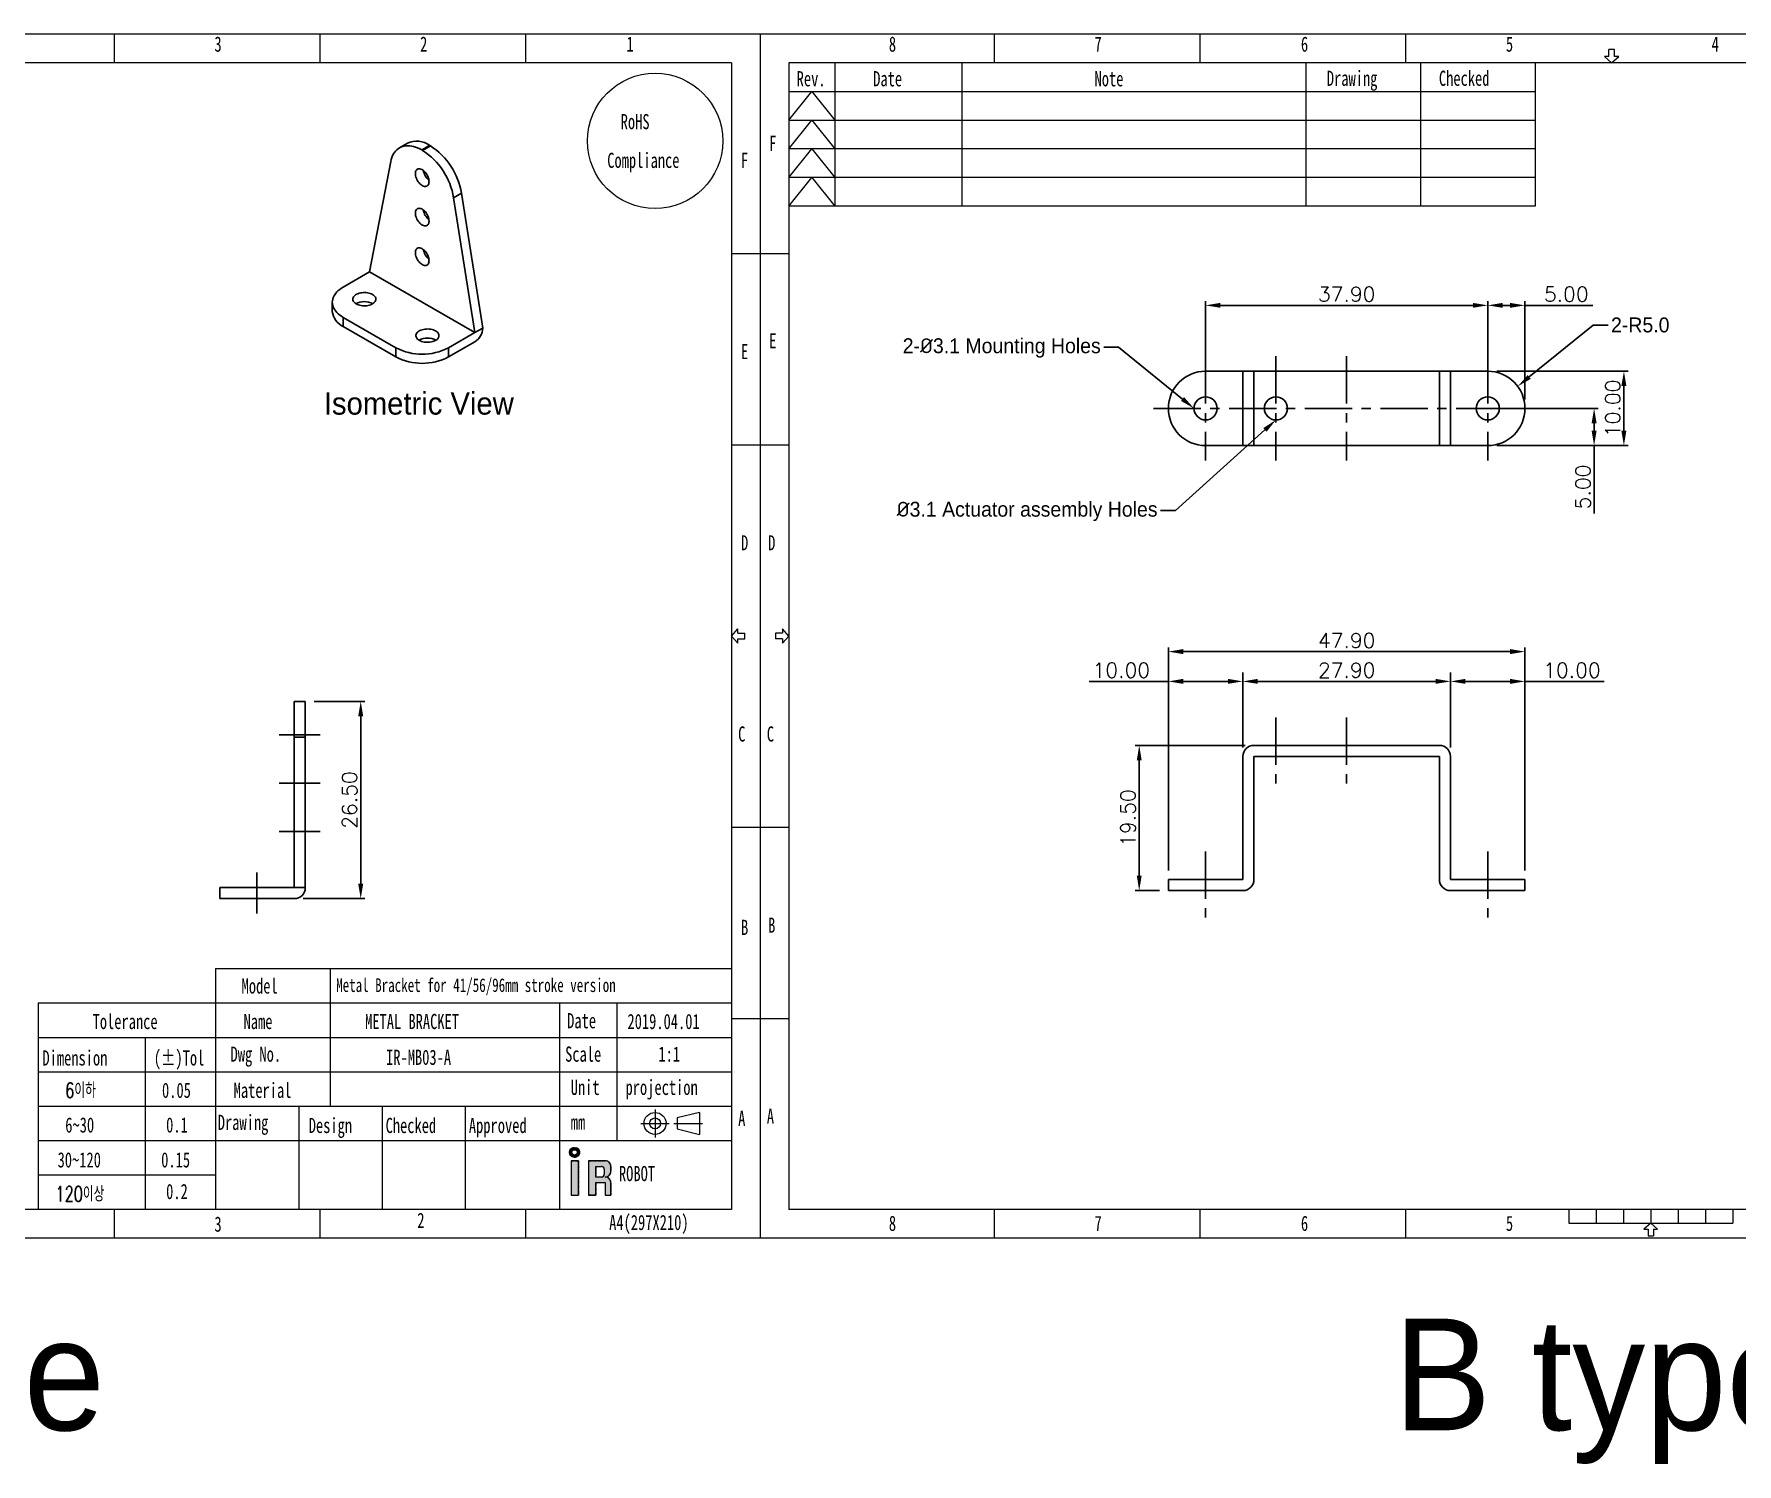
# Model space of a CAD drawing. Header units: millimetres. Extents: x 0 to 686, y -30 to 162.
# Drawn here: x 131.2 to 359.9, y -30.3 to 161.7 of the extents above; entities that cross this region are included whole.
import ezdxf
from ezdxf import colors
from ezdxf.entities.mleader import LeaderData, LeaderLine
from ezdxf.math import Vec2, Vec3

# ---------------------------------------------------------------- set-up
doc = ezdxf.new("R2010")
doc.units = ezdxf.units.MM
doc.linetypes.add('CENTER', pattern=[0.6, 0.375, -0.075, 0.075, -0.075])
doc.linetypes.add('CENTERX2', pattern=[20.32, 12.7, -2.54, 2.54, -2.54])
for name, color, linetype in [('CENTER', 1, 'CENTERX2'), ('LOGO', 100, 'Continuous'), ('TEXT', 102, 'Continuous')]:
    doc.layers.add(name, color=color, linetype=linetype)
doc.styles.add('SLDTEXTSTYLE0', font='TXT', dxfattribs={"width": 0.7})
doc.styles.add('SLDTEXTSTYLE1', font='TXT', dxfattribs={"width": 0.7, "bigfont": 'bigfont'})
doc.styles.get("Standard").update_dxf_attribs({"font": 'arial.ttf'})
doc.styles.add('STYLE2', font='')
doc.styles.add('USER2', font='SIMPLEX.SHX')
doc.styles.get('STYLE2').set_extended_font_data('Gulim')
doc.dimstyles.new('BASE80', dxfattribs={"dimscale": 0.8, "dimtxt": 2.5, "dimasz": 2.5, "dimexe": 0.7, "dimexo": 1.5, "dimtad": 1, "dimzin": 1, "dimdsep": 46, "dimtxsty": 'USER2', "dimcen": 0, "dimclrd": 6, "dimclre": 6, "dimclrt": 3, "dimadec": 0, "dimazin": 0, "dimtfac": 1, "dimtofl": 0, "dimtmove": 0, "dimatfit": 3, "dimfxl": 1, "dimtolj": 1, "dimtzin": 0, "dimlwe": -1, "dimarcsym": 0})

# ---------------------------------------------------------------- blocks, each defined once
blk = doc.blocks.new('*D40')
at = {"color": 6}
for p, q in [((168.83, 72.09), (175.63, 72.09)), ((167.33, 45.59), (175.63, 45.59))]:
    blk.add_line(p, q, dxfattribs=at)
at = {"color": 6, "lineweight": -2}
blk.add_line((175.07, 47.59), (175.07, 70.09), dxfattribs=at)
at = {"color": 6}
for points in [[(174.73, 70.09), (175.4, 70.09), (175.07, 72.09)], [(174.73, 47.59), (175.4, 47.59), (175.07, 45.59)]]:
    blk.add_solid(points, dxfattribs=at)
at = {"layer": 'Defpoints', "color": 0}
for p in [(167.63, 72.09), (175.07, 72.09), (166.13, 45.59)]:
    blk.add_point(p, dxfattribs=at)
at = {"color": 3, "insert": (173.57, 58.84), "char_height": 2, "attachment_point": 5, "rotation": 90, "style": 'USER2'}
blk.add_mtext('\\A1;26.50', dxfattribs=at)
blk = doc.blocks.new('*D49')
at = {"color": 6}
for p, q in [((293.54, 65.87), (293.54, 75.33)), ((321.44, 65.87), (321.44, 75.33))]:
    blk.add_line(p, q, dxfattribs=at)
at = {"color": 6, "lineweight": -2}
blk.add_line((295.54, 74.77), (319.44, 74.77), dxfattribs=at)
at = {"color": 6}
for points in [[(295.54, 75.11), (295.54, 74.44), (293.54, 74.77)], [(319.44, 75.11), (319.44, 74.44), (321.44, 74.77)]]:
    blk.add_solid(points, dxfattribs=at)
at = {"layer": 'Defpoints', "color": 0}
for p in [(321.44, 74.77), (293.54, 64.67), (321.44, 64.67)]:
    blk.add_point(p, dxfattribs=at)
at = {"color": 3, "insert": (307.49, 76.27), "char_height": 2, "attachment_point": 5, "style": 'USER2'}
blk.add_mtext('\\A1;27.90', dxfattribs=at)
blk = doc.blocks.new('*D50')
at = {"color": 6}
for p, q in [((283.54, 49.37), (283.54, 79.33)), ((331.44, 49.37), (331.44, 79.33))]:
    blk.add_line(p, q, dxfattribs=at)
at = {"color": 6, "lineweight": -2}
blk.add_line((285.54, 78.77), (329.44, 78.77), dxfattribs=at)
at = {"color": 6}
for points in [[(285.54, 79.11), (285.54, 78.44), (283.54, 78.77)], [(329.44, 79.11), (329.44, 78.44), (331.44, 78.77)]]:
    blk.add_solid(points, dxfattribs=at)
at = {"layer": 'Defpoints', "color": 0}
for p in [(331.44, 78.77), (283.54, 48.17), (331.44, 48.17)]:
    blk.add_point(p, dxfattribs=at)
at = {"color": 3, "insert": (307.49, 80.27), "char_height": 2, "attachment_point": 5, "style": 'USER2'}
blk.add_mtext('\\A1;47.90', dxfattribs=at)
blk = doc.blocks.new('*D51')
at = {"color": 6}
for p, q in [((293.54, 75.97), (293.54, 75.33)), ((283.54, 49.37), (283.54, 75.33))]:
    blk.add_line(p, q, dxfattribs=at)
at = {"color": 6, "lineweight": -2}
for p, q in [((283.54, 74.77), (272.92, 74.77)), ((291.54, 74.77), (285.54, 74.77))]:
    blk.add_line(p, q, dxfattribs=at)
at = {"color": 6}
for points in [[(285.54, 75.11), (285.54, 74.44), (283.54, 74.77)], [(291.54, 75.11), (291.54, 74.44), (293.54, 74.77)]]:
    blk.add_solid(points, dxfattribs=at)
at = {"layer": 'Defpoints', "color": 0}
for p in [(293.54, 74.77), (293.54, 74.77), (283.54, 48.17)]:
    blk.add_point(p, dxfattribs=at)
at = {"color": 3, "insert": (277.23, 76.27), "char_height": 2, "attachment_point": 5, "style": 'USER2'}
blk.add_mtext('\\A1;10.00', dxfattribs=at)
blk = doc.blocks.new('*D35')
at = {"color": 6}
for p, q in [((321.44, 75.97), (321.44, 75.33)), ((331.44, 49.37), (331.44, 75.33))]:
    blk.add_line(p, q, dxfattribs=at)
at = {"color": 6, "lineweight": -2}
for p, q in [((323.44, 74.77), (329.44, 74.77)), ((331.44, 74.77), (342.06, 74.77))]:
    blk.add_line(p, q, dxfattribs=at)
at = {"color": 6}
for points in [[(323.44, 75.11), (323.44, 74.44), (321.44, 74.77)], [(329.44, 75.11), (329.44, 74.44), (331.44, 74.77)]]:
    blk.add_solid(points, dxfattribs=at)
at = {"layer": 'Defpoints', "color": 0}
for p in [(321.44, 74.77), (321.44, 74.77), (331.44, 48.17)]:
    blk.add_point(p, dxfattribs=at)
at = {"color": 3, "insert": (337.75, 76.27), "char_height": 2, "attachment_point": 5, "style": 'USER2'}
blk.add_mtext('\\A1;10.00', dxfattribs=at)
blk = doc.blocks.new('*D52')
at = {"color": 6}
for p, q in [((293.84, 66.17), (279.07, 66.17)), ((282.34, 46.67), (279.07, 46.67))]:
    blk.add_line(p, q, dxfattribs=at)
at = {"color": 6, "lineweight": -2}
blk.add_line((279.63, 64.17), (279.63, 48.67), dxfattribs=at)
at = {"color": 6}
for points in [[(279.3, 64.17), (279.96, 64.17), (279.63, 66.17)], [(279.3, 48.67), (279.96, 48.67), (279.63, 46.67)]]:
    blk.add_solid(points, dxfattribs=at)
at = {"layer": 'Defpoints', "color": 0}
for p in [(295.04, 66.17), (279.63, 46.67), (283.54, 46.67)]:
    blk.add_point(p, dxfattribs=at)
at = {"color": 3, "insert": (278.13, 56.42), "char_height": 2, "attachment_point": 5, "rotation": 90, "style": 'USER2'}
blk.add_mtext('\\A1;19.50', dxfattribs=at)
blk = doc.blocks.new('*D54')
at = {"color": 6}
for p, q in [((288.54, 112.64), (288.54, 125.84)), ((326.44, 112.64), (326.44, 125.84))]:
    blk.add_line(p, q, dxfattribs=at)
at = {"color": 6, "lineweight": -2}
blk.add_line((290.54, 125.28), (324.44, 125.28), dxfattribs=at)
at = {"color": 6}
for points in [[(290.54, 125.61), (290.54, 124.95), (288.54, 125.28)], [(324.44, 125.61), (324.44, 124.95), (326.44, 125.28)]]:
    blk.add_solid(points, dxfattribs=at)
at = {"layer": 'Defpoints', "color": 0}
for p in [(326.44, 125.28), (288.54, 111.44), (326.44, 111.44)]:
    blk.add_point(p, dxfattribs=at)
at = {"color": 3, "insert": (307.49, 126.78), "char_height": 2, "attachment_point": 5, "style": 'USER2'}
blk.add_mtext('\\A1;37.90', dxfattribs=at)
blk = doc.blocks.new('*D55')
at = {"color": 6}
for p, q in [((326.44, 112.64), (326.44, 125.84)), ((331.44, 112.64), (331.44, 125.84))]:
    blk.add_line(p, q, dxfattribs=at)
at = {"color": 6, "lineweight": -2}
for p, q in [((328.44, 125.28), (329.44, 125.28)), ((331.44, 125.28), (340.54, 125.28))]:
    blk.add_line(p, q, dxfattribs=at)
at = {"color": 6}
for points in [[(328.44, 125.61), (328.44, 124.95), (326.44, 125.28)], [(329.44, 125.61), (329.44, 124.95), (331.44, 125.28)]]:
    blk.add_solid(points, dxfattribs=at)
at = {"layer": 'Defpoints', "color": 0}
for p in [(331.44, 125.28), (326.44, 111.44), (331.44, 111.44)]:
    blk.add_point(p, dxfattribs=at)
at = {"color": 3, "insert": (336.99, 126.78), "char_height": 2, "attachment_point": 5, "style": 'USER2'}
blk.add_mtext('\\A1;5.00', dxfattribs=at)
blk = doc.blocks.new('*D56')
at = {"color": 6}
for p, q in [((327.64, 116.44), (345.29, 116.44)), ((327.64, 106.44), (345.29, 106.44))]:
    blk.add_line(p, q, dxfattribs=at)
at = {"color": 6, "lineweight": -2}
blk.add_line((344.73, 114.44), (344.73, 108.44), dxfattribs=at)
at = {"color": 6}
for points in [[(344.39, 114.44), (345.06, 114.44), (344.73, 116.44)], [(344.39, 108.44), (345.06, 108.44), (344.73, 106.44)]]:
    blk.add_solid(points, dxfattribs=at)
at = {"layer": 'Defpoints', "color": 0}
for p in [(326.44, 116.44), (326.44, 106.44), (344.73, 106.44)]:
    blk.add_point(p, dxfattribs=at)
at = {"color": 3, "insert": (343.23, 111.44), "char_height": 2, "attachment_point": 5, "rotation": 90, "style": 'USER2'}
blk.add_mtext('\\A1;10.00', dxfattribs=at)
blk = doc.blocks.new('*D57')
at = {"color": 6}
for p, q in [((327.64, 111.44), (341.29, 111.44)), ((327.64, 106.44), (341.29, 106.44))]:
    blk.add_line(p, q, dxfattribs=at)
at = {"color": 6, "lineweight": -2}
for p, q in [((340.73, 109.44), (340.73, 108.44)), ((340.73, 106.44), (340.73, 97.34))]:
    blk.add_line(p, q, dxfattribs=at)
at = {"color": 6}
for points in [[(340.39, 109.44), (341.06, 109.44), (340.73, 111.44)], [(340.39, 108.44), (341.06, 108.44), (340.73, 106.44)]]:
    blk.add_solid(points, dxfattribs=at)
at = {"layer": 'Defpoints', "color": 0}
for p in [(326.44, 111.44), (326.44, 106.44), (340.73, 106.44)]:
    blk.add_point(p, dxfattribs=at)
at = {"color": 3, "insert": (339.23, 100.89), "char_height": 2, "attachment_point": 5, "rotation": 90, "style": 'USER2'}
blk.add_mtext('\\A1;5.00', dxfattribs=at)

msp = doc.modelspace()

# ---------------------------------------------------------------- hatches: boundary and pattern name
at = {"layer": 'LOGO'}
h = msp.add_hatch(color=256, dxfattribs=at)
edge = h.paths.add_edge_path(flags=0)
edge.add_arc((203.786, 11.511), 0.674, 0, 360)
edge = h.paths.add_edge_path(flags=0)
edge.add_arc((203.786, 11.511), 0.359, 0, 360)
msp.add_hatch(color=256, dxfattribs=at).paths.add_polyline_path([(203.331, 10.387), (203.331, 5.762), (204.306, 5.762), (204.306, 10.387)], flags=0)
h = msp.add_hatch(color=256, dxfattribs=at)
edge = h.paths.add_edge_path(flags=0)
edge.add_line((208.682, 8.971), (208.682, 9.617))
edge.add_arc((207.912, 9.617), 0.77, 0, 90)
edge.add_line((207.912, 10.387), (205.641, 10.387))
edge.add_line((205.641, 10.387), (205.641, 5.762))
edge.add_line((205.641, 5.762), (206.634, 5.762))
edge.add_line((206.634, 5.762), (206.634, 7.482))
edge.add_line((206.634, 7.482), (207.912, 7.482))
edge.add_line((207.912, 7.482), (207.912, 5.762))
edge.add_line((207.912, 5.762), (208.682, 5.762))
edge.add_line((208.682, 5.762), (208.682, 7.431))
edge.add_arc((207.912, 7.431), 0.77, 0, 90)
edge.add_arc((207.912, 8.971), 0.77, 270, 360)
edge = h.paths.add_edge_path(flags=0)
edge.add_line((207.779, 9.232), (207.779, 8.586))
edge.add_arc((207.394, 8.586), 0.385, 270, 360, ccw=False)
edge.add_line((207.394, 8.201), (206.634, 8.201))
edge.add_line((206.634, 8.201), (206.634, 9.617))
edge.add_line((206.634, 9.617), (207.394, 9.617))
edge.add_arc((207.394, 9.232), 0.385, 0, 90, ccw=False)

# ---------------------------------------------------------------- linework, layer by layer
at = {"color": 6, "lineweight": 9}
for p, q in [((228.719, 161.721), (0, 161.721)), ((141.987, 157.87), (141.987, 161.721)), ((169.614, 157.87), (169.614, 161.721)), ((169.614, 157.87), (169.614, 161.721)), ((197.241, 157.87), (197.241, 161.721)), ((228.719, 161.721), (228.719, 0)), ((457.438, 161.721), (228.719, 161.721)), ((228.719, 161.721), (228.719, 0)), ((260.197, 157.87), (260.197, 161.721)), ((287.824, 157.87), (287.824, 161.721)), ((287.824, 157.87), (287.824, 161.721)), ((315.451, 157.87), (315.451, 161.721)), ((224.869, 157.87), (3.85, 157.87)), ((224.869, 157.87), (224.869, 3.85)), ((453.588, 157.87), (232.57, 157.87)), ((232.57, 157.87), (232.57, 3.85)), ((238.73, 157.87), (238.73, 138.618)), ((255.786, 157.87), (255.786, 138.618)), ((301.992, 157.87), (301.992, 138.618)), ((317.394, 157.87), (317.394, 138.618)), ((332.796, 157.87), (332.796, 138.618)), ((342.694, 158.704), (342.118, 158.704)), ((343.079, 157.87), (342.118, 158.704)), ((342.694, 158.704), (342.509, 158.704)), ((343.464, 159.663), (342.694, 159.663)), ((342.694, 158.704), (342.694, 159.663)), ((343.079, 157.87), (344.039, 158.704)), ((343.464, 158.704), (343.464, 159.663)), ((344.039, 158.704), (343.464, 158.704)), ((232.57, 150.169), (235.65, 154.02)), ((232.57, 154.02), (332.796, 154.02)), ((235.65, 154.02), (238.73, 150.169)), ((232.57, 146.319), (235.65, 150.169)), ((232.57, 150.169), (332.796, 150.169)), ((235.65, 150.169), (238.73, 146.319)), ((332.796, 146.319), (232.57, 146.319)), ((232.57, 142.468), (235.65, 146.319)), ((235.65, 146.319), (238.73, 142.468)), ((332.796, 142.468), (232.57, 142.468)), ((232.57, 138.618), (235.65, 142.468)), ((235.65, 142.468), (238.73, 138.618)), ((332.796, 138.618), (232.57, 138.618)), ((224.869, 132.226), (228.719, 132.226)), ((228.719, 132.226), (232.57, 132.226)), ((224.869, 106.543), (228.719, 106.543)), ((228.719, 106.543), (232.57, 106.543)), ((224.869, 80.86), (225.702, 81.821)), ((224.869, 80.86), (225.702, 79.9)), ((225.702, 81.245), (225.702, 81.821)), ((225.702, 81.245), (225.702, 81.43)), ((225.702, 81.245), (226.662, 81.245)), ((225.702, 79.9), (225.702, 80.475)), ((225.702, 80.475), (226.662, 80.475)), ((226.662, 80.475), (226.662, 81.245)), ((231.736, 81.245), (230.777, 81.245)), ((230.777, 81.245), (230.777, 80.475)), ((231.736, 80.475), (230.777, 80.475)), ((231.736, 81.821), (231.736, 81.245)), ((232.57, 80.86), (231.736, 81.821)), ((232.57, 80.86), (231.736, 79.9)), ((231.736, 80.475), (231.736, 79.9)), ((231.736, 80.475), (231.736, 80.29)), ((224.869, 55.178), (228.719, 55.178)), ((228.719, 55.178), (232.57, 55.178)), ((155.56, 36.195), (155.56, 3.85)), ((155.56, 36.195), (224.869, 36.195)), ((170.962, 36.195), (170.962, 17.712)), ((131.761, 31.574), (224.869, 31.574)), ((131.761, 31.574), (131.761, 3.85)), ((201.766, 31.574), (201.766, 3.85)), ((209.467, 31.574), (209.467, 22.333)), ((224.869, 29.495), (228.719, 29.495)), ((228.719, 29.495), (232.57, 29.495)), ((131.761, 26.953), (155.56, 26.953)), ((146.119, 26.953), (146.119, 3.85)), ((155.56, 26.953), (224.869, 26.953)), ((131.761, 22.333), (155.56, 22.333)), ((155.56, 22.333), (224.869, 22.333)), ((209.467, 22.333), (209.467, 13.092)), ((131.761, 17.712), (155.56, 17.712)), ((155.56, 17.712), (224.869, 17.712)), ((166.763, 17.712), (166.763, 3.85)), ((177.929, 17.712), (177.929, 3.85)), ((189.096, 17.712), (189.096, 3.85)), ((214.601, 17.29), (214.601, 13.5)), ((220.551, 16.869), (217.549, 16.132)), ((217.549, 16.132), (217.549, 14.658)), ((220.551, 16.869), (220.551, 13.921)), ((212.706, 15.395), (216.496, 15.395)), ((217.128, 15.395), (220.972, 15.395)), ((217.549, 14.658), (220.551, 13.921)), ((131.761, 13.092), (155.56, 13.092)), ((155.56, 13.092), (224.869, 13.092)), ((131.761, 8.471), (155.56, 8.471)), ((224.869, 3.85), (3.85, 3.85)), ((141.987, 0), (141.987, 3.85)), ((169.614, 0), (169.614, 3.85)), ((169.614, 0), (169.614, 3.85)), ((197.241, 0), (197.241, 3.85)), ((453.588, 3.85), (232.57, 3.85)), ((260.197, 0), (260.197, 3.85)), ((287.824, 0), (287.824, 3.85)), ((315.451, 0), (315.451, 3.85)), ((337.34, 3.85), (337.34, 2.017)), ((341.007, 3.85), (341.007, 2.017)), ((344.674, 3.85), (344.674, 2.017)), ((348.341, 3.85), (348.341, 2.017)), ((352.008, 3.85), (352.008, 2.017)), ((355.675, 3.85), (355.675, 2.017)), ((359.342, 3.85), (359.342, 2.017)), ((228.719, 0), (0, 0)), ((457.438, 0), (228.719, 0)), ((337.34, 2.017), (359.342, 2.017)), ((348.341, 2.008), (347.426, 1.214)), ((347.426, 1.214), (347.974, 1.214)), ((347.974, 1.214), (347.974, 0.301)), ((347.974, 0.301), (348.708, 0.301)), ((348.341, 2.008), (349.256, 1.214)), ((348.708, 1.214), (349.256, 1.214)), ((348.708, 1.214), (348.884, 1.214)), ((348.708, 1.214), (348.708, 0.301))]:
    msp.add_line(p, q, dxfattribs=at)
at = {"color": 7, "linetype": 'Continuous', "lineweight": 25}
for p, q in [((181.328, 147.057), (180.267, 146.445)), ((183.267, 146.148), (184.327, 146.76)), ((184.442, 146.694), (183.382, 146.081)), ((184.442, 146.694), (184.327, 146.76)), ((179.106, 144.611), (176.253, 129.783)), ((183.267, 146.148), (183.382, 146.081)), ((187.542, 139.741), (188.602, 140.354)), ((190.395, 121.619), (187.542, 139.741)), ((188.602, 140.354), (191.456, 122.231)), ((176.253, 129.783), (172.718, 127.742)), ((176.253, 129.783), (190.395, 121.619)), ((171.253, 125.701), (171.253, 124.476)), ((172.718, 123.66), (179.789, 119.578)), ((172.718, 122.435), (172.718, 123.66)), ((172.718, 122.435), (179.789, 118.353)), ((186.86, 119.578), (190.395, 121.619)), ((191.456, 122.231), (190.395, 121.619)), ((179.789, 119.578), (179.789, 118.353)), ((186.86, 118.353), (190.395, 120.394)), ((186.86, 119.578), (186.86, 118.353)), ((293.542, 116.438), (288.542, 116.438)), ((293.542, 116.438), (293.542, 106.438)), ((295.042, 116.438), (293.542, 116.438)), ((295.042, 116.438), (295.042, 106.438)), ((319.942, 116.438), (295.042, 116.438)), ((319.942, 106.438), (319.942, 116.438)), ((321.442, 116.438), (319.942, 116.438)), ((321.442, 106.438), (321.442, 116.438)), ((326.442, 116.438), (321.442, 116.438)), ((288.542, 106.438), (293.542, 106.438)), ((293.542, 106.438), (295.042, 106.438)), ((295.042, 106.438), (319.942, 106.438)), ((319.942, 106.438), (321.442, 106.438)), ((321.442, 106.438), (326.442, 106.438)), ((167.625, 72.091), (166.125, 72.091)), ((166.125, 67.268), (166.125, 72.091)), ((167.625, 67.268), (167.625, 72.091)), ((166.125, 47.091), (166.125, 67.268)), ((166.125, 67.268), (167.625, 67.268)), ((167.625, 67.268), (167.625, 47.091)), ((293.542, 48.175), (293.542, 64.675)), ((295.042, 66.175), (319.942, 66.175)), ((295.042, 48.175), (295.042, 64.675)), ((295.042, 64.675), (319.942, 64.675)), ((319.942, 64.675), (319.942, 48.175)), ((321.442, 64.675), (321.442, 48.175)), ((283.542, 48.175), (283.542, 46.675)), ((283.542, 48.175), (288.542, 48.175)), ((288.542, 48.175), (288.542, 46.675)), ((288.542, 48.175), (293.542, 48.175)), ((321.442, 48.175), (326.442, 48.175)), ((326.442, 46.675), (326.442, 48.175)), ((326.442, 48.175), (331.442, 48.175)), ((331.442, 46.675), (331.442, 48.175)), ((156.125, 47.091), (156.125, 45.591)), ((156.125, 47.091), (161.125, 47.091)), ((161.125, 47.091), (161.125, 45.591)), ((161.125, 47.091), (166.125, 47.091)), ((167.625, 47.091), (166.125, 47.091)), ((283.542, 46.675), (288.542, 46.675)), ((288.542, 46.675), (293.542, 46.675)), ((321.442, 46.675), (326.442, 46.675)), ((326.442, 46.675), (331.442, 46.675)), ((156.125, 45.591), (161.125, 45.591)), ((161.125, 45.591), (166.125, 45.591))]:
    msp.add_line(p, q, dxfattribs=at)
at = {"color": 100, "linetype": 'Continuous', "lineweight": 18}
for p, q in [((204.306, 10.387), (203.331, 10.387)), ((203.331, 10.387), (203.331, 5.762)), ((204.306, 5.762), (204.306, 10.387)), ((207.912, 10.387), (205.641, 10.387)), ((205.641, 10.387), (205.641, 5.762)), ((206.634, 8.201), (206.634, 9.617)), ((206.634, 9.617), (207.394, 9.617)), ((207.779, 9.232), (207.779, 8.586)), ((208.682, 8.971), (208.682, 9.617)), ((207.394, 8.201), (206.634, 8.201)), ((206.634, 5.762), (206.634, 7.482)), ((206.634, 7.482), (207.912, 7.482)), ((207.912, 7.482), (207.912, 5.762)), ((208.682, 5.762), (208.682, 7.431)), ((203.331, 5.762), (204.306, 5.762)), ((205.641, 5.762), (206.634, 5.762)), ((207.912, 5.762), (208.682, 5.762))]:
    msp.add_line(p, q, dxfattribs=at)
at = {"color": 102, "linetype": 'CENTER', "lineweight": 18}
for p, q in [((203.331, 10.387), (204.306, 10.387)), ((203.331, 10.387), (203.331, 5.762)), ((204.306, 10.387), (204.306, 5.762)), ((205.641, 10.387), (205.641, 5.762)), ((205.641, 10.387), (207.912, 10.387)), ((206.634, 9.617), (207.394, 9.617)), ((206.634, 9.617), (206.634, 8.201)), ((207.779, 9.232), (207.779, 8.586)), ((208.682, 9.617), (208.682, 8.971)), ((207.394, 8.201), (206.634, 8.201)), ((206.634, 7.482), (206.634, 5.762)), ((206.634, 7.482), (207.912, 7.482)), ((207.912, 7.482), (207.912, 5.762)), ((208.682, 7.431), (208.682, 5.762)), ((203.331, 5.762), (204.306, 5.762)), ((206.634, 5.762), (205.641, 5.762)), ((207.912, 5.762), (208.682, 5.762))]:
    msp.add_line(p, q, dxfattribs=at)
at = {"color": 7, "linetype": 'Continuous', "lineweight": 25, "flags": 128}
for points in [[(183.267, 146.148), (182.989, 146.297), (182.713, 146.425), (182.44, 146.531), (182.169, 146.615), (181.904, 146.675), (181.644, 146.712), (181.392, 146.726), (181.147, 146.716), (180.911, 146.683), (180.686, 146.627), (180.471, 146.548), (180.268, 146.446), (180.079, 146.322), (179.903, 146.176), (179.741, 146.009), (179.594, 145.822), (179.463, 145.615), (179.348, 145.389), (179.251, 145.146), (179.17, 144.886), (179.106, 144.611)], [(184.243, 141.91), (184.235, 141.77), (184.209, 141.643), (184.167, 141.531), (184.11, 141.435), (184.037, 141.359), (183.952, 141.302), (183.854, 141.267), (183.747, 141.254), (183.632, 141.262), (183.511, 141.293), (183.387, 141.345), (183.261, 141.417), (183.137, 141.509), (183.016, 141.618), (182.901, 141.742), (182.794, 141.879), (182.697, 142.027), (182.611, 142.182), (182.539, 142.342), (182.481, 142.504), (182.439, 142.665), (182.413, 142.821), (182.405, 142.971), (182.413, 143.11), (182.439, 143.238), (182.481, 143.35), (182.539, 143.445), (182.611, 143.522), (182.697, 143.578), (182.794, 143.613), (182.901, 143.627), (183.016, 143.618), (183.137, 143.587), (183.261, 143.535), (183.387, 143.463), (183.511, 143.372), (183.632, 143.263), (183.747, 143.139), (183.854, 143.001), (183.952, 142.854), (184.037, 142.698), (184.11, 142.538), (184.167, 142.376), (184.209, 142.216), (184.235, 142.059), (184.243, 141.91)], [(184.243, 136.602), (184.235, 136.462), (184.209, 136.335), (184.167, 136.223), (184.11, 136.128), (184.037, 136.051), (183.952, 135.995), (183.854, 135.959), (183.747, 135.946), (183.632, 135.955), (183.511, 135.985), (183.387, 136.037), (183.261, 136.11), (183.137, 136.201), (183.016, 136.31), (182.901, 136.434), (182.794, 136.571), (182.697, 136.719), (182.611, 136.874), (182.539, 137.035), (182.481, 137.197), (182.439, 137.357), (182.413, 137.514), (182.405, 137.663), (182.413, 137.803), (182.439, 137.93), (182.481, 138.042), (182.539, 138.138), (182.611, 138.214), (182.697, 138.271), (182.794, 138.306), (182.901, 138.319), (183.016, 138.311), (183.137, 138.28), (183.261, 138.228), (183.387, 138.155), (183.511, 138.064), (183.632, 137.955), (183.747, 137.831), (183.854, 137.694), (183.952, 137.546), (184.037, 137.391), (184.11, 137.231), (184.167, 137.069), (184.209, 136.908), (184.235, 136.751), (184.243, 136.602)], [(184.243, 131.294), (184.235, 131.155), (184.209, 131.028), (184.167, 130.916), (184.11, 130.82), (184.037, 130.744), (183.952, 130.687), (183.854, 130.652), (183.747, 130.639), (183.632, 130.647), (183.511, 130.678), (183.387, 130.73), (183.261, 130.802), (183.137, 130.894), (183.016, 131.003), (182.901, 131.127), (182.794, 131.264), (182.697, 131.412), (182.611, 131.567), (182.539, 131.727), (182.481, 131.889), (182.439, 132.05), (182.413, 132.206), (182.405, 132.356), (182.413, 132.495), (182.439, 132.623), (182.481, 132.735), (182.539, 132.83), (182.611, 132.907), (182.697, 132.963), (182.794, 132.998), (182.901, 133.012), (183.016, 133.003), (183.137, 132.972), (183.261, 132.92), (183.387, 132.848), (183.511, 132.756), (183.632, 132.648), (183.747, 132.524), (183.854, 132.386), (183.952, 132.239), (184.037, 132.083), (184.11, 131.923), (184.167, 131.761), (184.209, 131.601), (184.235, 131.444), (184.243, 131.294)], [(172.718, 127.742), (172.474, 127.591), (172.25, 127.431), (172.047, 127.262), (171.865, 127.084), (171.705, 126.9), (171.568, 126.71), (171.456, 126.514), (171.367, 126.315), (171.304, 126.112), (171.266, 125.907), (171.253, 125.701), (171.266, 125.495), (171.304, 125.29), (171.367, 125.088), (171.456, 124.888), (171.568, 124.692), (171.705, 124.502), (171.865, 124.318), (172.047, 124.141), (172.25, 123.971), (172.474, 123.811), (172.718, 123.66)], [(176.642, 126.742), (176.771, 126.658), (176.88, 126.565), (176.968, 126.465), (177.034, 126.359), (177.077, 126.249), (177.095, 126.137), (177.089, 126.025), (177.059, 125.914), (177.004, 125.806), (176.927, 125.703), (176.828, 125.606), (176.709, 125.518), (176.571, 125.438), (176.417, 125.369), (176.25, 125.312), (176.071, 125.267), (175.884, 125.236), (175.692, 125.218), (175.497, 125.215), (175.303, 125.226), (175.113, 125.25), (174.93, 125.288), (174.757, 125.339), (174.596, 125.402), (174.45, 125.477), (174.321, 125.561), (174.212, 125.654), (174.123, 125.754), (174.057, 125.86), (174.015, 125.969), (173.997, 126.081), (174.003, 126.194), (174.033, 126.305), (174.088, 126.412), (174.165, 126.516), (174.264, 126.612), (174.383, 126.701), (174.521, 126.781), (174.675, 126.849), (174.842, 126.907), (175.021, 126.951), (175.208, 126.983), (175.4, 127), (175.595, 127.004), (175.788, 126.993), (175.978, 126.969), (176.162, 126.931), (176.335, 126.879), (176.496, 126.816), (176.642, 126.742)], [(185.127, 121.844), (185.256, 121.759), (185.365, 121.666), (185.454, 121.566), (185.52, 121.46), (185.562, 121.351), (185.58, 121.239), (185.574, 121.127), (185.544, 121.016), (185.49, 120.908), (185.412, 120.805), (185.313, 120.708), (185.194, 120.619), (185.056, 120.54), (184.902, 120.471), (184.735, 120.414), (184.556, 120.369), (184.369, 120.338), (184.177, 120.32), (183.983, 120.317), (183.789, 120.327), (183.599, 120.352), (183.416, 120.39), (183.242, 120.441), (183.081, 120.504), (182.935, 120.578), (182.806, 120.662), (182.697, 120.755), (182.609, 120.855), (182.543, 120.961), (182.5, 121.071), (182.482, 121.183), (182.488, 121.295), (182.519, 121.406), (182.573, 121.514), (182.65, 121.617), (182.749, 121.714), (182.869, 121.803), (183.006, 121.882), (183.16, 121.951), (183.328, 122.008), (183.506, 122.053), (183.693, 122.084), (183.885, 122.102), (184.08, 122.105), (184.274, 122.095), (184.464, 122.07), (184.647, 122.032), (184.82, 121.981), (184.981, 121.918), (185.127, 121.844)]]:
    msp.add_lwpolyline(points, dxfattribs=at)
at = {"color": 6, "lineweight": 9}
for centre, radius in [((214.601, 147.361), 9.09), ((214.601, 15.395), 1.474), ((214.601, 15.395), 0.737)]:
    msp.add_circle(centre, radius, dxfattribs=at)
at = {"color": 7, "linetype": 'Continuous', "lineweight": 25}
for centre in [(288.542, 111.438), (297.992, 111.438), (326.442, 111.438)]:
    msp.add_circle(centre, 1.55, dxfattribs=at)
at = {"color": 100, "linetype": 'Continuous', "lineweight": 18}
for radius in [0.674, 0.359]:
    msp.add_circle((203.786, 11.511), radius, dxfattribs=at)
at = {"color": 102, "linetype": 'CENTER', "lineweight": 18}
for radius in [0.674, 0.359]:
    msp.add_circle((203.786, 11.511), radius, dxfattribs=at)
at = {"color": 7, "linetype": 'Continuous', "lineweight": 25}
for centre, radius, start, end in [((182.576, 144.366), 2.966, 53.80717, 114.88237), ((179.354, 138.82), 9.374, 9.41437, 57.12998), ((178.294, 138.208), 9.374, 9.41437, 57.12998), ((185.529, 143.713), 2.074, 188.74766, 231.24696), ((185.529, 138.405), 2.074, 188.74766, 231.24696), ((185.529, 133.098), 2.074, 188.74766, 231.24696), ((173.797, 124.756), 2.559, 186.26734, 245.05281), ((175.546, 123.451), 2.337, 61.08462, 118.91538), ((189.153, 122.336), 2.305, 302.60548, 357.39452), ((183.324, 126.374), 7.661, 242.51531, 297.48469), ((184.031, 118.553), 2.337, 61.08462, 118.91538), ((183.324, 125.149), 7.661, 242.51531, 297.48469), ((288.542, 111.438), 5, 90, 270), ((326.442, 111.438), 5, 270, 90), ((295.042, 64.675), 1.5, 90, 180), ((319.942, 64.675), 1.5, 0, 90), ((293.542, 48.175), 1.5, 270, 0), ((321.442, 48.175), 1.5, 180, 270), ((166.125, 47.091), 1.5, 270, 0)]:
    msp.add_arc(centre, radius, start, end, dxfattribs=at)
at = {"color": 100, "linetype": 'Continuous', "lineweight": 18}
for centre, radius, start, end in [((207.394, 9.232), 0.385, 0, 90), ((207.912, 9.617), 0.77, 0, 90), ((207.394, 8.586), 0.385, 270, 0), ((207.912, 8.971), 0.77, 270, 0), ((207.912, 7.431), 0.77, 0, 90)]:
    msp.add_arc(centre, radius, start, end, dxfattribs=at)
at = {"color": 102, "linetype": 'CENTER', "lineweight": 18}
for centre, radius, start, end in [((207.394, 9.232), 0.385, 0, 90), ((207.912, 9.617), 0.77, 0, 90), ((207.394, 8.586), 0.385, 270, 0), ((207.912, 8.971), 0.77, 270, 0), ((207.912, 7.431), 0.77, 0, 90)]:
    msp.add_arc(centre, radius, start, end, dxfattribs=at)
at = {"layer": 'CENTER', "ltscale": 0.5}
for p, q in [((288.542, 118.438), (288.542, 104.438)), ((297.992, 118.438), (297.992, 104.438)), ((307.492, 118.438), (307.492, 104.438)), ((326.442, 118.438), (326.442, 104.438)), ((281.542, 111.438), (333.442, 111.438)), ((297.992, 69.925), (297.992, 60.925)), ((307.492, 69.925), (307.492, 60.925)), ((169.625, 67.591), (164.125, 67.591)), ((169.625, 61.091), (164.125, 61.091)), ((169.625, 54.591), (164.125, 54.591)), ((288.542, 51.925), (288.542, 42.925)), ((326.442, 51.925), (326.442, 42.925)), ((161.125, 43.591), (161.125, 49.091))]:
    msp.add_line(p, q, dxfattribs=at)

# ---------------------------------------------------------------- texts
at = {"color": 6, "lineweight": 9, "attachment_point": 1}
for s, insert, char_height, style in [('3', (155.418, 161.393), 2.038, 'SLDTEXTSTYLE0'), ('2', (183.045, 161.393), 2.038, 'SLDTEXTSTYLE0'), ('1', (210.764, 161.393), 2.038, 'SLDTEXTSTYLE0'), ('8', (246.001, 161.393), 2.038, 'SLDTEXTSTYLE0'), ('7', (273.628, 161.393), 2.038, 'SLDTEXTSTYLE0'), ('6', (301.347, 161.393), 2.038, 'SLDTEXTSTYLE0'), ('5', (328.882, 161.393), 2.038, 'SLDTEXTSTYLE0'), ('4', (356.51, 161.393), 2.038, 'SLDTEXTSTYLE0'), ('Rev.', (233.62, 156.738), 2.0376, 'SLDTEXTSTYLE0'), ('Date', (243.901, 156.738), 2.0376, 'SLDTEXTSTYLE0'), ('Note', (273.628, 156.738), 2.0376, 'SLDTEXTSTYLE0'), ('Drawing', (304.828, 156.8), 2.0376, 'SLDTEXTSTYLE0'), ('Checked', (319.88, 156.8), 2.0376, 'SLDTEXTSTYLE0'), ('RoHS', (209.985, 150.978), 2.0376, 'SLDTEXTSTYLE0'), ('F', (229.932, 148.07), 2.038, 'SLDTEXTSTYLE0'), ('Compliance', (208.179, 145.778), 2.0376, 'SLDTEXTSTYLE0'), ('F', (226.146, 145.774), 2.038, 'SLDTEXTSTYLE0'), ('E', (229.932, 121.539), 2.038, 'SLDTEXTSTYLE0'), ('E', (226.146, 120.091), 2.038, 'SLDTEXTSTYLE0'), ('D', (226.146, 94.408), 2.038, 'SLDTEXTSTYLE0'), ('D', (229.788, 94.408), 2.038, 'SLDTEXTSTYLE0'), ('C', (225.761, 68.726), 2.038, 'SLDTEXTSTYLE0'), ('C', (229.612, 68.726), 2.038, 'SLDTEXTSTYLE0'), ('B', (226.146, 42.747), 2.038, 'SLDTEXTSTYLE0'), ('B', (229.78, 43.043), 2.038, 'SLDTEXTSTYLE0'), ('Model', (159.067, 34.881), 2.0376, 'SLDTEXTSTYLE0'), ('Tolerance', (139.054, 30.109), 2.0376, 'SLDTEXTSTYLE0'), ('Name', (159.335, 30.109), 2.0376, 'SLDTEXTSTYLE0'), ('Date', (202.791, 30.212), 2.0376, 'SLDTEXTSTYLE0'), ('Dimension', (132.313, 25.211), 2.0376, 'SLDTEXTSTYLE0'), ('(\\M+3A1BE)Tol', (147.275, 25.211), 2.03755, 'SLDTEXTSTYLE0'), ('Dwg No.', (157.584, 25.724), 2.0376, 'SLDTEXTSTYLE0'), ('Scale', (202.519, 25.724), 2.0376, 'SLDTEXTSTYLE0'), ('6이하', (135.383, 20.865), 2.0376, 'SLDTEXTSTYLE1'), ('0.05', (148.379, 20.865), 2.0376, 'SLDTEXTSTYLE0'), ('Material', (158.003, 20.865), 2.0376, 'SLDTEXTSTYLE0'), ('Unit', (203.272, 21.26), 2.0376, 'SLDTEXTSTYLE0'), ('6~30', (135.383, 16.207), 2.0376, 'SLDTEXTSTYLE0'), ('0.1', (148.929, 16.207), 2.0376, 'SLDTEXTSTYLE0'), ('Drawing', (155.866, 16.559), 2.0376, 'SLDTEXTSTYLE0'), ('Design', (168.082, 16.146), 2.0376, 'SLDTEXTSTYLE0'), ('Checked', (178.407, 16.146), 2.0376, 'SLDTEXTSTYLE0'), ('Approved', (189.592, 16.146), 2.0376, 'SLDTEXTSTYLE0'), ('mm', (203.272, 16.58), 2.0376, 'SLDTEXTSTYLE0'), ('A', (225.761, 17.103), 2.038, 'SLDTEXTSTYLE0'), ('A', (229.612, 17.399), 2.038, 'SLDTEXTSTYLE0'), ('30~120', (134.353, 11.523), 2.0376, 'SLDTEXTSTYLE0'), ('0.15', (148.268, 11.523), 2.0376, 'SLDTEXTSTYLE0'), ('120이상', (134.085, 6.948), 2.0376, 'SLDTEXTSTYLE1'), ('0.2', (148.929, 7.276), 2.0376, 'SLDTEXTSTYLE0'), ('3', (155.418, 2.892), 2.038, 'SLDTEXTSTYLE0'), ('2', (182.663, 3.405), 2.038, 'SLDTEXTSTYLE0'), ('A4(297X210)', (208.433, 3.115), 2.03755, 'SLDTEXTSTYLE0'), ('8', (246.001, 2.997), 2.038, 'SLDTEXTSTYLE0'), ('7', (273.628, 2.997), 2.038, 'SLDTEXTSTYLE0'), ('6', (301.347, 2.997), 2.038, 'SLDTEXTSTYLE0'), ('5', (328.882, 2.997), 2.038, 'SLDTEXTSTYLE0')]:
    msp.add_mtext(s, dxfattribs=dict(at, insert=insert, char_height=char_height, style=style))
at = {"color": 2, "attachment_point": 1}
for s, insert, char_height in [('{\\fGulim|b0|i0|c129|p50;Isometric View}', (170.113, 113.603), 3), ('{\\fGulim|b0|i0|c129|p50;A type}', (85.076, -10.817), 15), ('{\\fGulim|b0|i0|c129|p50;B type}', (313.795, -10.817), 15)]:
    msp.add_mtext_dynamic_manual_height_columns(s, width=141.38614, gutter_width=75, heights=[0], dxfattribs=dict(at, insert=insert, char_height=char_height))
at = {"color": 7, "linetype": 'Continuous', "lineweight": 18, "insert": (209.751, 9.678), "char_height": 2.0376, "attachment_point": 1, "style": 'SLDTEXTSTYLE0'}
msp.add_mtext('ROBOT', dxfattribs=at)
at = {"layer": 'TEXT', "lineweight": 20, "ltscale": 0.8, "insert": (171.769, 34.888), "char_height": 1.8338, "width": 55.4041, "attachment_point": 1, "style": 'SLDTEXTSTYLE0'}
msp.add_mtext('Metal Bracket for 41/56/96mm stroke version', dxfattribs=at)
at = {"layer": 'TEXT', "lineweight": 20, "width": 40.61322, "attachment_point": 1, "style": 'SLDTEXTSTYLE0'}
for s, insert, char_height in [('METAL BRACKET', (175.653, 30.109), 2.03755), ('2019.04.01', (210.893, 30.109), 2.0376), ('IR-MB03-A', (178.471, 25.301), 2.0376), ('1:1', (215.048, 25.724), 2.0376), ('projection', (210.634, 21.26), 2.0376)]:
    msp.add_mtext(s, dxfattribs=dict(at, insert=insert, char_height=char_height))

# ---------------------------------------------------------------- dimensions: what is measured, and where the dimension line sits
for base, p1, p2, picture, middle in [((326.442, 125.279), (288.542, 111.438), (326.442, 111.438), '*D54', (307.492, 126.779)), ((331.442, 125.279), (326.442, 111.438), (331.442, 111.438), '*D55', (336.989, 126.779))]:
    dim = msp.add_linear_dim(base=base, p1=p1, p2=p2, dimstyle='BASE80')
    dim.commit()
    dim.dimension.update_dxf_attribs({"geometry": picture, "text_midpoint": middle})
dim = msp.add_linear_dim(base=(344.727, 106.438), p1=(326.442, 116.438), p2=(326.442, 106.438), angle=90, dimstyle='BASE80', override={"dimtmove": 0})
dim.commit()
dim.dimension.update_dxf_attribs({"geometry": '*D56', "text_midpoint": (344.727, 111.438), "dimtype": 160})
dim = msp.add_linear_dim(base=(340.727, 106.438), p1=(326.442, 111.438), p2=(326.442, 106.438), angle=90, dimstyle='BASE80', override={"dimtmove": 0})
dim.commit()
dim.dimension.update_dxf_attribs({"geometry": '*D57', "text_midpoint": (339.227, 100.89)})
dim = msp.add_linear_dim(base=(331.442, 78.772), p1=(283.542, 48.175), p2=(331.442, 48.175), dimstyle='BASE80', override={"dimtmove": 0})
dim.commit()
dim.dimension.update_dxf_attribs({"geometry": '*D50', "text_midpoint": (307.492, 78.772), "dimtype": 160})
dim = msp.add_linear_dim(base=(293.542, 74.772), p1=(283.542, 48.175), p2=(293.542, 74.772), dimstyle='BASE80')
dim.commit()
dim.dimension.update_dxf_attribs({"geometry": '*D51', "text_midpoint": (277.232, 74.772), "dimtype": 160})
dim = msp.add_linear_dim(base=(321.442, 74.772), p1=(293.542, 64.675), p2=(321.442, 64.675), dimstyle='BASE80', override={"dimtmove": 0})
dim.commit()
dim.dimension.update_dxf_attribs({"geometry": '*D49', "text_midpoint": (307.492, 76.272)})
dim = msp.add_linear_dim(base=(321.442, 74.772), p1=(331.442, 48.175), p2=(321.442, 74.772), angle=180, dimstyle='BASE80')
dim.commit()
dim.dimension.update_dxf_attribs({"geometry": '*D35', "text_midpoint": (337.751, 74.772), "dimtype": 160})
for base, p1, p2, picture, middle in [((175.065, 72.091), (166.125, 45.591), (167.625, 72.091), '*D40', (173.565, 58.841)), ((279.632, 46.675), (295.042, 66.175), (283.542, 46.675), '*D52', (278.132, 56.425))]:
    dim = msp.add_linear_dim(base=base, p1=p1, p2=p2, angle=90, dimstyle='BASE80')
    dim.commit()
    dim.dimension.update_dxf_attribs({"geometry": picture, "text_midpoint": middle})

# ---------------------------------------------------------------- leaders
ml = msp.add_multileader_mtext('Standard')
ml.set_content('2-R5.0', color=2, style='STYLE2')
ml.set_leader_properties(color=1)
ml.build(insert=Vec2(0, 0))
ml.multileader.update_dxf_attribs({"dogleg_length": 2.5, "arrow_head_size": 2, "scale": 0.8})
ctx = ml.context
ctx.base_point, ctx.scale, ctx.char_height, ctx.arrow_head_size, ctx.landing_gap_size, ctx.plane_origin = Vec3(342.598, 122.625), 0.8, 2, 2, 0.4, Vec3(330.469, 114.401)
notes = []
notes.append((ctx, [(0, (1, 1, 0), (340.598, 122.625), (1, 0), 2, [(0, [(330.469, 114.401)], 0, [])])]))
ctx.mtext.insert, ctx.mtext.flow_direction = Vec3(342.998, 123.651), 5
ml = msp.add_multileader_mtext('Standard')
ml.set_content('2-{\\fISOCPEUR|b0|i0|c129|p34;%%C}3.1 Mounting Holes', color=2, style='STYLE2')
ml.set_leader_properties(color=1)
ml.build(insert=Vec2(0, 0))
ml.multileader.update_dxf_attribs({"dogleg_length": 2.5, "arrow_head_size": 2, "scale": 0.8})
ctx = ml.context
ctx.base_point, ctx.scale, ctx.char_height, ctx.arrow_head_size, ctx.landing_gap_size, ctx.plane_origin = Vec3(244.471, 119.662), 0.8, 2, 2, 0.4, Vec3(286.992, 111.438)
ctx.text_align_type = 2
notes.append((ctx, [(0, (1, 1, 0), (276.863, 119.662), (-1, 0), 2, [(0, [(286.992, 111.438)], 0, [])])]))
ctx.mtext.insert, ctx.mtext.alignment, ctx.mtext.flow_direction = Vec3(274.463, 120.854), 3, 5
ml = msp.add_multileader_mtext('Standard')
ml.set_content('{\\fISOCPEUR|b0|i0|c129|p34;%%C}3.1 Actuator assembly Holes', color=2, style='STYLE2')
ml.set_leader_properties(color=1)
ml.build(insert=Vec2(0, 0))
ml.multileader.update_dxf_attribs({"dogleg_length": 2.5, "arrow_head_size": 2, "scale": 0.8})
ctx = ml.context
ctx.base_point, ctx.scale, ctx.char_height, ctx.arrow_head_size, ctx.landing_gap_size, ctx.plane_origin = Vec3(243.63, 97.705), 0.8, 2, 2, 0.4, Vec3(297.992, 109.888)
ctx.text_align_type = 2
notes.append((ctx, [(0, (1, 1, 0), (284.493, 97.705), (-1, 0), 2, [(0, [(297.992, 109.888)], 0, [])])]))
ctx.mtext.insert, ctx.mtext.alignment, ctx.mtext.flow_direction = Vec3(282.093, 98.898), 3, 5
for ctx, leaders in notes:
    for number, flags, end, landing, length, lines in leaders:
        leader = LeaderData()
        leader.index, (leader.has_last_leader_line, leader.has_dogleg_vector, leader.attachment_direction) = number, flags
        leader.last_leader_point, leader.dogleg_vector, leader.dogleg_length = Vec3(end), Vec3(landing), length
        for number, points, colour, breaks in lines:
            line = LeaderLine()
            line.index, line.vertices, line.color, line.breaks = number, Vec3.list(points), colors.encode_raw_color(colour), breaks
            leader.lines.append(line)
        ctx.leaders.append(leader)

doc.saveas('drawing.dxf')
